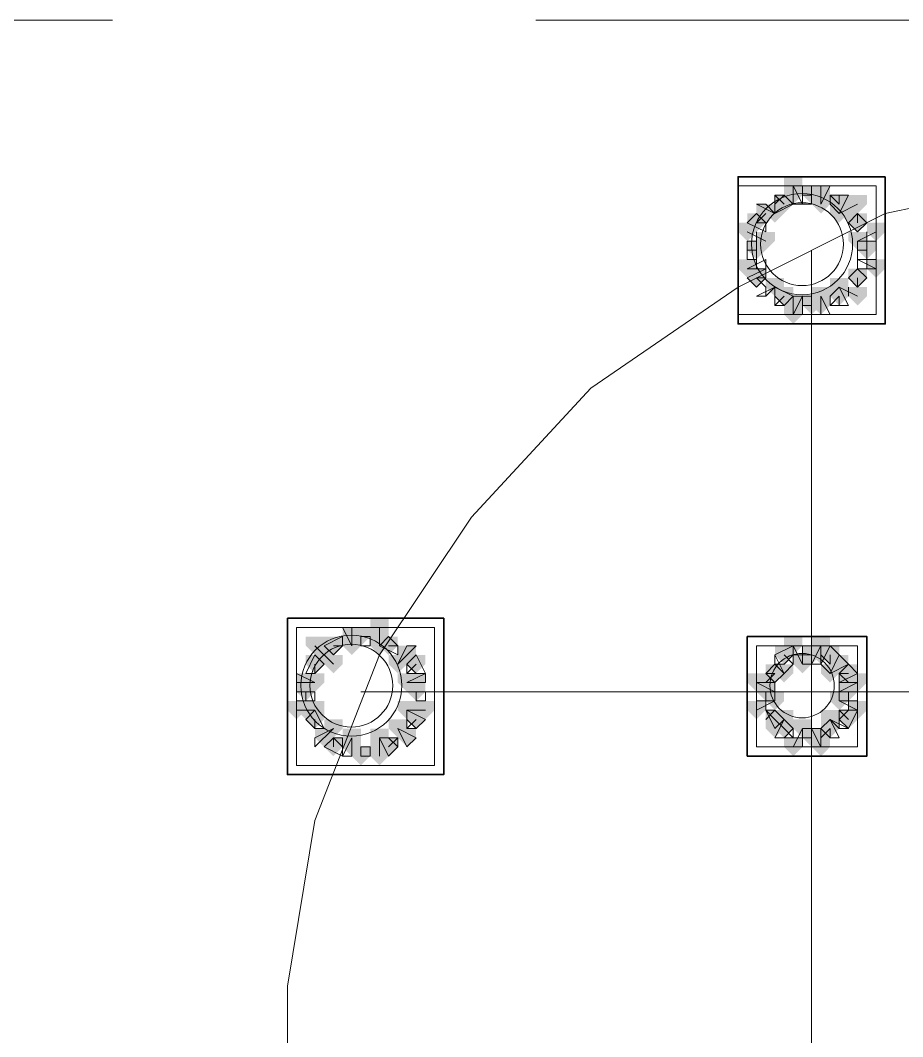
# Model space of a CAD drawing. Header units: millimetres. Extents: x 2315 to 4619, y 1334 to 1897.
# Drawn here: x 3800.29 to 3806.15, y 1554.92 to 1561.67 of the extents above; entities that cross this region are included whole.
import ezdxf

# ---------------------------------------------------------------- set-up
doc = ezdxf.new("R2010")
doc.units = ezdxf.units.MM
doc.linetypes.add('PDF_IMPORT', pattern=[1, 0.8, -0.2])
for name, color, linetype, true_color in [('PDF_10', 7, 'Continuous', 0x00b85c), ('PDF_AXIS', 7, 'Continuous', 0x00b85c), ('PDF_柱构件', 7, 'Continuous', 0x00b85c), ('PDF_转运站初步方案', 7, 'Continuous', 0x00b85c)]:
    doc.layers.add(name, color=color, linetype=linetype, true_color=true_color)
doc.layers.add('PDF_中心线层', color=1, linetype='Continuous')
doc.layers.add('PDF_粗实线层', color=7, linetype='Continuous')

msp = doc.modelspace()

# ---------------------------------------------------------------- hatches: boundary and pattern name
at = {"layer": 'PDF_10', "transparency": 33554559}
for points in [[(3805.5468, 1560.5703), (3805.4857, 1560.5703), (3805.4857, 1560.5093), (3805.5468, 1560.4482), (3805.6079, 1560.5093), (3805.6079, 1560.5703)], [(3805.5468, 1560.5703), (3805.4857, 1560.5703), (3805.4857, 1560.5093), (3805.5468, 1560.4482), (3805.6079, 1560.5093), (3805.6079, 1560.5703)], [(3805.3635, 1560.5093), (3805.3024, 1560.5093), (3805.3024, 1560.4482), (3805.3635, 1560.3871), (3805.4246, 1560.4482), (3805.4246, 1560.5093)], [(3805.3635, 1560.5093), (3805.3024, 1560.5093), (3805.3024, 1560.4482), (3805.3635, 1560.3871), (3805.4246, 1560.4482), (3805.4246, 1560.5093)], [(3805.73, 1560.5093), (3805.6689, 1560.5093), (3805.6689, 1560.4482), (3805.73, 1560.3871), (3805.7911, 1560.4482), (3805.7911, 1560.5093)], [(3805.73, 1560.5093), (3805.6689, 1560.5093), (3805.6689, 1560.4482), (3805.73, 1560.3871), (3805.7911, 1560.4482), (3805.7911, 1560.5093)], [(3805.1803, 1560.3871), (3805.1192, 1560.3871), (3805.1192, 1560.326), (3805.1803, 1560.2649), (3805.2414, 1560.326), (3805.2414, 1560.3871)], [(3805.1803, 1560.3871), (3805.1192, 1560.3871), (3805.1192, 1560.326), (3805.1803, 1560.2649), (3805.2414, 1560.326), (3805.2414, 1560.3871)], [(3805.8522, 1560.3871), (3805.7911, 1560.3871), (3805.7911, 1560.326), (3805.8522, 1560.2649), (3805.9133, 1560.326), (3805.9133, 1560.3871)], [(3805.8522, 1560.3871), (3805.7911, 1560.3871), (3805.7911, 1560.326), (3805.8522, 1560.2649), (3805.9133, 1560.326), (3805.9133, 1560.3871)], [(3805.8522, 1560.3871), (3805.7911, 1560.3871), (3805.7911, 1560.326), (3805.8522, 1560.2649), (3805.9133, 1560.326), (3805.9133, 1560.3871)], [(3805.1803, 1560.2039), (3805.1192, 1560.2039), (3805.1192, 1560.1428), (3805.1803, 1560.0817), (3805.2414, 1560.1428), (3805.2414, 1560.2039)], [(3805.1803, 1560.2039), (3805.1192, 1560.2039), (3805.1192, 1560.1428), (3805.1803, 1560.0817), (3805.2414, 1560.1428), (3805.2414, 1560.2039)], [(3805.9133, 1560.2039), (3805.8522, 1560.2039), (3805.8522, 1560.1428), (3805.9133, 1560.0817), (3805.9743, 1560.1428), (3805.9743, 1560.2039)], [(3805.9133, 1560.2039), (3805.8522, 1560.2039), (3805.8522, 1560.1428), (3805.9133, 1560.0817), (3805.9743, 1560.1428), (3805.9743, 1560.2039)], [(3805.1803, 1560.0206), (3805.1192, 1560.0206), (3805.1192, 1559.9595), (3805.1803, 1559.8985), (3805.2414, 1559.9595), (3805.2414, 1560.0206)], [(3805.1803, 1560.0206), (3805.1192, 1560.0206), (3805.1192, 1559.9595), (3805.1803, 1559.8985), (3805.2414, 1559.9595), (3805.2414, 1560.0206)], [(3805.8522, 1560.0206), (3805.7911, 1560.0206), (3805.7911, 1559.9595), (3805.8522, 1559.8985), (3805.9133, 1559.9595), (3805.9133, 1560.0206)], [(3805.8522, 1560.0206), (3805.7911, 1560.0206), (3805.7911, 1559.9595), (3805.8522, 1559.8985), (3805.9133, 1559.9595), (3805.9133, 1560.0206)], [(3805.8522, 1560.0206), (3805.7911, 1560.0206), (3805.7911, 1559.9595), (3805.8522, 1559.8985), (3805.9133, 1559.9595), (3805.9133, 1560.0206)], [(3805.3635, 1559.8985), (3805.3024, 1559.8985), (3805.3024, 1559.8374), (3805.3635, 1559.7763), (3805.4246, 1559.8374), (3805.4246, 1559.8985)], [(3805.3635, 1559.8985), (3805.3024, 1559.8985), (3805.3024, 1559.8374), (3805.3635, 1559.7763), (3805.4246, 1559.8374), (3805.4246, 1559.8985)], [(3805.73, 1559.8985), (3805.6689, 1559.8985), (3805.6689, 1559.8374), (3805.73, 1559.7763), (3805.7911, 1559.8374), (3805.7911, 1559.8985)], [(3805.73, 1559.8985), (3805.6689, 1559.8985), (3805.6689, 1559.8374), (3805.73, 1559.7763), (3805.7911, 1559.8374), (3805.7911, 1559.8985)], [(3805.5468, 1559.8374), (3805.4857, 1559.8374), (3805.4857, 1559.7763), (3805.5468, 1559.7152), (3805.6079, 1559.7763), (3805.6079, 1559.8374)], [(3805.5468, 1559.8374), (3805.4857, 1559.8374), (3805.4857, 1559.7763), (3805.5468, 1559.7152), (3805.6079, 1559.7763), (3805.6079, 1559.8374)], [(3802.3706, 1557.5774), (3802.3095, 1557.5774), (3802.3095, 1557.5163), (3802.3706, 1557.4552), (3802.4316, 1557.5163), (3802.4316, 1557.5774)], [(3802.3706, 1557.5774), (3802.3095, 1557.5774), (3802.3095, 1557.5163), (3802.3706, 1557.4552), (3802.4316, 1557.5163), (3802.4316, 1557.5774)], [(3802.3706, 1557.5774), (3802.3095, 1557.5774), (3802.3095, 1557.5163), (3802.3706, 1557.4552), (3802.4316, 1557.5163), (3802.4316, 1557.5774)], [(3802.5538, 1557.6385), (3802.4927, 1557.6385), (3802.4927, 1557.5774), (3802.5538, 1557.5163), (3802.6149, 1557.5774), (3802.6149, 1557.6385)], [(3802.5538, 1557.6385), (3802.4927, 1557.6385), (3802.4927, 1557.5774), (3802.5538, 1557.5163), (3802.6149, 1557.5774), (3802.6149, 1557.6385)], [(3802.737, 1557.5774), (3802.676, 1557.5774), (3802.676, 1557.5163), (3802.737, 1557.4552), (3802.7981, 1557.5163), (3802.7981, 1557.5774)], [(3802.737, 1557.5774), (3802.676, 1557.5774), (3802.676, 1557.5163), (3802.737, 1557.4552), (3802.7981, 1557.5163), (3802.7981, 1557.5774)], [(3805.3635, 1557.5163), (3805.3024, 1557.5163), (3805.3024, 1557.4552), (3805.3635, 1557.3941), (3805.4246, 1557.4552), (3805.4246, 1557.5163)], [(3805.3635, 1557.5163), (3805.3024, 1557.5163), (3805.3024, 1557.4552), (3805.3635, 1557.3941), (3805.4246, 1557.4552), (3805.4246, 1557.5163)], [(3805.5468, 1557.5163), (3805.4857, 1557.5163), (3805.4857, 1557.4552), (3805.5468, 1557.3941), (3805.6079, 1557.4552), (3805.6079, 1557.5163)], [(3805.5468, 1557.5163), (3805.4857, 1557.5163), (3805.4857, 1557.4552), (3805.5468, 1557.3941), (3805.6079, 1557.4552), (3805.6079, 1557.5163)], [(3805.6689, 1557.5163), (3805.6079, 1557.5163), (3805.6079, 1557.4552), (3805.6689, 1557.3941), (3805.73, 1557.4552), (3805.73, 1557.5163)], [(3805.6689, 1557.5163), (3805.6079, 1557.5163), (3805.6079, 1557.4552), (3805.6689, 1557.3941), (3805.73, 1557.4552), (3805.73, 1557.5163)], [(3802.2484, 1557.4552), (3802.1873, 1557.4552), (3802.1873, 1557.3941), (3802.2484, 1557.333), (3802.3095, 1557.3941), (3802.3095, 1557.4552)], [(3802.2484, 1557.4552), (3802.1873, 1557.4552), (3802.1873, 1557.3941), (3802.2484, 1557.333), (3802.3095, 1557.3941), (3802.3095, 1557.4552)], [(3802.9203, 1557.4552), (3802.8592, 1557.4552), (3802.8592, 1557.3941), (3802.9203, 1557.333), (3802.9814, 1557.3941), (3802.9814, 1557.4552)], [(3802.9203, 1557.4552), (3802.8592, 1557.4552), (3802.8592, 1557.3941), (3802.9203, 1557.333), (3802.9814, 1557.3941), (3802.9814, 1557.4552)], [(3805.3024, 1557.3941), (3805.2414, 1557.3941), (3805.2414, 1557.333), (3805.3024, 1557.272), (3805.3635, 1557.333), (3805.3635, 1557.3941)], [(3805.3024, 1557.3941), (3805.2414, 1557.3941), (3805.2414, 1557.333), (3805.3024, 1557.272), (3805.3635, 1557.333), (3805.3635, 1557.3941)], [(3805.7911, 1557.3941), (3805.73, 1557.3941), (3805.73, 1557.333), (3805.7911, 1557.272), (3805.8522, 1557.333), (3805.8522, 1557.3941)], [(3805.7911, 1557.3941), (3805.73, 1557.3941), (3805.73, 1557.333), (3805.7911, 1557.272), (3805.8522, 1557.333), (3805.8522, 1557.3941)], [(3802.1873, 1557.272), (3802.1262, 1557.272), (3802.1262, 1557.2109), (3802.1873, 1557.1498), (3802.2484, 1557.2109), (3802.2484, 1557.272)], [(3802.1873, 1557.272), (3802.1262, 1557.272), (3802.1262, 1557.2109), (3802.1873, 1557.1498), (3802.2484, 1557.2109), (3802.2484, 1557.272)], [(3802.9203, 1557.272), (3802.8592, 1557.272), (3802.8592, 1557.2109), (3802.9203, 1557.1498), (3802.9814, 1557.2109), (3802.9814, 1557.272)], [(3802.9203, 1557.272), (3802.8592, 1557.272), (3802.8592, 1557.2109), (3802.9203, 1557.1498), (3802.9814, 1557.2109), (3802.9814, 1557.272)], [(3805.2414, 1557.272), (3805.1803, 1557.272), (3805.1803, 1557.2109), (3805.2414, 1557.1498), (3805.3024, 1557.2109), (3805.3024, 1557.272)], [(3805.2414, 1557.272), (3805.1803, 1557.272), (3805.1803, 1557.2109), (3805.2414, 1557.1498), (3805.3024, 1557.2109), (3805.3024, 1557.272)], [(3805.7911, 1557.272), (3805.73, 1557.272), (3805.73, 1557.2109), (3805.7911, 1557.1498), (3805.8522, 1557.2109), (3805.8522, 1557.272)], [(3805.7911, 1557.272), (3805.73, 1557.272), (3805.73, 1557.2109), (3805.7911, 1557.1498), (3805.8522, 1557.2109), (3805.8522, 1557.272)], [(3802.2484, 1557.0887), (3802.1873, 1557.0887), (3802.1873, 1557.0276), (3802.2484, 1556.9666), (3802.3095, 1557.0276), (3802.3095, 1557.0887)], [(3802.2484, 1557.0887), (3802.1873, 1557.0887), (3802.1873, 1557.0276), (3802.2484, 1556.9666), (3802.3095, 1557.0276), (3802.3095, 1557.0887)], [(3802.9203, 1557.0887), (3802.8592, 1557.0887), (3802.8592, 1557.0276), (3802.9203, 1556.9666), (3802.9814, 1557.0276), (3802.9814, 1557.0887)], [(3802.9203, 1557.0887), (3802.8592, 1557.0887), (3802.8592, 1557.0276), (3802.9203, 1556.9666), (3802.9814, 1557.0276), (3802.9814, 1557.0887)], [(3805.3024, 1557.0887), (3805.2414, 1557.0887), (3805.2414, 1557.0276), (3805.3024, 1556.9666), (3805.3635, 1557.0276), (3805.3635, 1557.0887)], [(3805.3024, 1557.0887), (3805.2414, 1557.0887), (3805.2414, 1557.0276), (3805.3024, 1556.9666), (3805.3635, 1557.0276), (3805.3635, 1557.0887)], [(3805.7911, 1557.0887), (3805.73, 1557.0887), (3805.73, 1557.0276), (3805.7911, 1556.9666), (3805.8522, 1557.0276), (3805.8522, 1557.0887)], [(3805.7911, 1557.0887), (3805.73, 1557.0887), (3805.73, 1557.0276), (3805.7911, 1556.9666), (3805.8522, 1557.0276), (3805.8522, 1557.0887)], [(3805.3635, 1557.0276), (3805.3024, 1557.0276), (3805.3024, 1556.9666), (3805.3635, 1556.9055), (3805.4246, 1556.9666), (3805.4246, 1557.0276)], [(3805.3635, 1557.0276), (3805.3024, 1557.0276), (3805.3024, 1556.9666), (3805.3635, 1556.9055), (3805.4246, 1556.9666), (3805.4246, 1557.0276)], [(3805.5468, 1556.9666), (3805.4857, 1556.9666), (3805.4857, 1556.9055), (3805.5468, 1556.8444), (3805.6079, 1556.9055), (3805.6079, 1556.9666)], [(3805.5468, 1556.9666), (3805.4857, 1556.9666), (3805.4857, 1556.9055), (3805.5468, 1556.8444), (3805.6079, 1556.9055), (3805.6079, 1556.9666)], [(3805.6689, 1557.0276), (3805.6079, 1557.0276), (3805.6079, 1556.9666), (3805.6689, 1556.9055), (3805.73, 1556.9666), (3805.73, 1557.0276)], [(3805.6689, 1557.0276), (3805.6079, 1557.0276), (3805.6079, 1556.9666), (3805.6689, 1556.9055), (3805.73, 1556.9666), (3805.73, 1557.0276)], [(3802.3706, 1556.9055), (3802.3095, 1556.9055), (3802.3095, 1556.8444), (3802.3706, 1556.7833), (3802.4316, 1556.8444), (3802.4316, 1556.9055)], [(3802.3706, 1556.9055), (3802.3095, 1556.9055), (3802.3095, 1556.8444), (3802.3706, 1556.7833), (3802.4316, 1556.8444), (3802.4316, 1556.9055)], [(3802.737, 1556.9055), (3802.676, 1556.9055), (3802.676, 1556.8444), (3802.737, 1556.7833), (3802.7981, 1556.8444), (3802.7981, 1556.9055)], [(3802.737, 1556.9055), (3802.676, 1556.9055), (3802.676, 1556.8444), (3802.737, 1556.7833), (3802.7981, 1556.8444), (3802.7981, 1556.9055)], [(3802.5538, 1556.8444), (3802.4927, 1556.8444), (3802.4927, 1556.7833), (3802.5538, 1556.7222), (3802.6149, 1556.7833), (3802.6149, 1556.8444)], [(3802.5538, 1556.8444), (3802.4927, 1556.8444), (3802.4927, 1556.7833), (3802.5538, 1556.7222), (3802.6149, 1556.7833), (3802.6149, 1556.8444)]]:
    msp.add_hatch(color=6, dxfattribs=at).paths.add_polyline_path(points)
at = {"layer": 'PDF_柱构件', "transparency": 33554559}
for points in [[(3805.4246, 1560.6314), (3805.3635, 1560.6314), (3805.3635, 1560.5703), (3805.4246, 1560.5093), (3805.4857, 1560.5703), (3805.4857, 1560.6314)], [(3805.4246, 1560.5703), (3805.3635, 1560.5703), (3805.3635, 1560.5093), (3805.4246, 1560.4482), (3805.4857, 1560.5093), (3805.4857, 1560.5703)], [(3805.6079, 1560.5703), (3805.5468, 1560.5703), (3805.5468, 1560.5093), (3805.6079, 1560.4482), (3805.6689, 1560.5093), (3805.6689, 1560.5703)], [(3805.6079, 1560.5093), (3805.5468, 1560.5093), (3805.5468, 1560.4482), (3805.6079, 1560.3871), (3805.6689, 1560.4482), (3805.6689, 1560.5093)], [(3805.8522, 1560.5093), (3805.7911, 1560.5093), (3805.7911, 1560.4482), (3805.8522, 1560.3871), (3805.9133, 1560.4482), (3805.9133, 1560.5093)], [(3805.2414, 1560.4482), (3805.1803, 1560.4482), (3805.1803, 1560.3871), (3805.2414, 1560.326), (3805.3024, 1560.3871), (3805.3024, 1560.4482)], [(3805.3024, 1560.4482), (3805.2414, 1560.4482), (3805.2414, 1560.3871), (3805.3024, 1560.326), (3805.3635, 1560.3871), (3805.3635, 1560.4482)], [(3805.73, 1560.4482), (3805.6689, 1560.4482), (3805.6689, 1560.3871), (3805.73, 1560.326), (3805.7911, 1560.3871), (3805.7911, 1560.4482)], [(3805.7911, 1560.4482), (3805.73, 1560.4482), (3805.73, 1560.3871), (3805.7911, 1560.326), (3805.8522, 1560.3871), (3805.8522, 1560.4482)], [(3805.1192, 1560.326), (3805.0581, 1560.326), (3805.0581, 1560.2649), (3805.1192, 1560.2039), (3805.1803, 1560.2649), (3805.1803, 1560.326)], [(3805.9743, 1560.326), (3805.9133, 1560.326), (3805.9133, 1560.2649), (3805.9743, 1560.2039), (3806.0354, 1560.2649), (3806.0354, 1560.326)], [(3805.2414, 1560.2649), (3805.1803, 1560.2649), (3805.1803, 1560.2039), (3805.2414, 1560.1428), (3805.3024, 1560.2039), (3805.3024, 1560.2649)], [(3805.8522, 1560.2649), (3805.7911, 1560.2649), (3805.7911, 1560.2039), (3805.8522, 1560.1428), (3805.9133, 1560.2039), (3805.9133, 1560.2649)], [(3805.1192, 1560.0817), (3805.0581, 1560.0817), (3805.0581, 1560.0206), (3805.1192, 1559.9595), (3805.1803, 1560.0206), (3805.1803, 1560.0817)], [(3805.9743, 1560.0817), (3805.9133, 1560.0817), (3805.9133, 1560.0206), (3805.9743, 1559.9595), (3806.0354, 1560.0206), (3806.0354, 1560.0817)], [(3805.3024, 1559.9595), (3805.2414, 1559.9595), (3805.2414, 1559.8985), (3805.3024, 1559.8374), (3805.3635, 1559.8985), (3805.3635, 1559.9595)], [(3805.73, 1559.9595), (3805.6689, 1559.9595), (3805.6689, 1559.8985), (3805.73, 1559.8374), (3805.7911, 1559.8985), (3805.7911, 1559.9595)], [(3805.6079, 1559.8985), (3805.5468, 1559.8985), (3805.5468, 1559.8374), (3805.6079, 1559.7763), (3805.6689, 1559.8374), (3805.6689, 1559.8985)], [(3805.8522, 1559.8985), (3805.7911, 1559.8985), (3805.7911, 1559.8374), (3805.8522, 1559.7763), (3805.9133, 1559.8374), (3805.9133, 1559.8985)], [(3805.4246, 1559.8374), (3805.3635, 1559.8374), (3805.3635, 1559.7763), (3805.4246, 1559.7152), (3805.4857, 1559.7763), (3805.4857, 1559.8374)], [(3805.6079, 1559.8374), (3805.5468, 1559.8374), (3805.5468, 1559.7763), (3805.6079, 1559.7152), (3805.6689, 1559.7763), (3805.6689, 1559.8374)], [(3805.4246, 1559.7763), (3805.3635, 1559.7763), (3805.3635, 1559.7152), (3805.4246, 1559.6541), (3805.4857, 1559.7152), (3805.4857, 1559.7763)], [(3802.676, 1557.6995), (3802.6149, 1557.6995), (3802.6149, 1557.6385), (3802.676, 1557.5774), (3802.737, 1557.6385), (3802.737, 1557.6995)], [(3802.2484, 1557.5774), (3802.1873, 1557.5774), (3802.1873, 1557.5163), (3802.2484, 1557.4552), (3802.3095, 1557.5163), (3802.3095, 1557.5774)], [(3802.4927, 1557.6385), (3802.4316, 1557.6385), (3802.4316, 1557.5774), (3802.4927, 1557.5163), (3802.5538, 1557.5774), (3802.5538, 1557.6385)], [(3802.4927, 1557.5774), (3802.4316, 1557.5774), (3802.4316, 1557.5163), (3802.4927, 1557.4552), (3802.5538, 1557.5163), (3802.5538, 1557.5774)], [(3802.676, 1557.6385), (3802.6149, 1557.6385), (3802.6149, 1557.5774), (3802.676, 1557.5163), (3802.737, 1557.5774), (3802.737, 1557.6385)], [(3802.676, 1557.5774), (3802.6149, 1557.5774), (3802.6149, 1557.5163), (3802.676, 1557.4552), (3802.737, 1557.5163), (3802.737, 1557.5774)], [(3805.4246, 1557.5774), (3805.3635, 1557.5774), (3805.3635, 1557.5163), (3805.4246, 1557.4552), (3805.4857, 1557.5163), (3805.4857, 1557.5774)], [(3805.6079, 1557.5774), (3805.5468, 1557.5774), (3805.5468, 1557.5163), (3805.6079, 1557.4552), (3805.6689, 1557.5163), (3805.6689, 1557.5774)], [(3802.3095, 1557.5163), (3802.2484, 1557.5163), (3802.2484, 1557.4552), (3802.3095, 1557.3941), (3802.3706, 1557.4552), (3802.3706, 1557.5163)], [(3802.8592, 1557.5163), (3802.7981, 1557.5163), (3802.7981, 1557.4552), (3802.8592, 1557.3941), (3802.9203, 1557.4552), (3802.9203, 1557.5163)], [(3805.6079, 1557.5163), (3805.5468, 1557.5163), (3805.5468, 1557.4552), (3805.6079, 1557.3941), (3805.6689, 1557.4552), (3805.6689, 1557.5163)], [(3802.3706, 1557.4552), (3802.3095, 1557.4552), (3802.3095, 1557.3941), (3802.3706, 1557.333), (3802.4316, 1557.3941), (3802.4316, 1557.4552)], [(3802.7981, 1557.4552), (3802.737, 1557.4552), (3802.737, 1557.3941), (3802.7981, 1557.333), (3802.8592, 1557.3941), (3802.8592, 1557.4552)], [(3805.4857, 1557.4552), (3805.4246, 1557.4552), (3805.4246, 1557.3941), (3805.4857, 1557.333), (3805.5468, 1557.3941), (3805.5468, 1557.4552)], [(3805.73, 1557.4552), (3805.6689, 1557.4552), (3805.6689, 1557.3941), (3805.73, 1557.333), (3805.7911, 1557.3941), (3805.7911, 1557.4552)], [(3805.3635, 1557.3941), (3805.3024, 1557.3941), (3805.3024, 1557.333), (3805.3635, 1557.272), (3805.4246, 1557.333), (3805.4246, 1557.3941)], [(3805.6689, 1557.3941), (3805.6079, 1557.3941), (3805.6079, 1557.333), (3805.6689, 1557.272), (3805.73, 1557.333), (3805.73, 1557.3941)], [(3802.1873, 1557.333), (3802.1262, 1557.333), (3802.1262, 1557.272), (3802.1873, 1557.2109), (3802.2484, 1557.272), (3802.2484, 1557.333)], [(3802.2484, 1557.333), (3802.1873, 1557.333), (3802.1873, 1557.272), (3802.2484, 1557.2109), (3802.3095, 1557.272), (3802.3095, 1557.333)], [(3802.8592, 1557.333), (3802.7981, 1557.333), (3802.7981, 1557.272), (3802.8592, 1557.2109), (3802.9203, 1557.272), (3802.9203, 1557.333)], [(3802.9203, 1557.333), (3802.8592, 1557.333), (3802.8592, 1557.272), (3802.9203, 1557.2109), (3802.9814, 1557.272), (3802.9814, 1557.333)], [(3805.1803, 1557.333), (3805.1192, 1557.333), (3805.1192, 1557.272), (3805.1803, 1557.2109), (3805.2414, 1557.272), (3805.2414, 1557.333)], [(3805.2414, 1557.333), (3805.1803, 1557.333), (3805.1803, 1557.272), (3805.2414, 1557.2109), (3805.3024, 1557.272), (3805.3024, 1557.333)], [(3805.7911, 1557.333), (3805.73, 1557.333), (3805.73, 1557.272), (3805.7911, 1557.2109), (3805.8522, 1557.272), (3805.8522, 1557.333)], [(3805.8522, 1557.333), (3805.7911, 1557.333), (3805.7911, 1557.272), (3805.8522, 1557.2109), (3805.9133, 1557.272), (3805.9133, 1557.333)], [(3805.3024, 1557.2109), (3805.2414, 1557.2109), (3805.2414, 1557.1498), (3805.3024, 1557.0887), (3805.3635, 1557.1498), (3805.3635, 1557.2109)], [(3805.73, 1557.2109), (3805.6689, 1557.2109), (3805.6689, 1557.1498), (3805.73, 1557.0887), (3805.7911, 1557.1498), (3805.7911, 1557.2109)], [(3802.1262, 1557.1498), (3802.0651, 1557.1498), (3802.0651, 1557.0887), (3802.1262, 1557.0276), (3802.1873, 1557.0887), (3802.1873, 1557.1498)], [(3802.1873, 1557.1498), (3802.1262, 1557.1498), (3802.1262, 1557.0887), (3802.1873, 1557.0276), (3802.2484, 1557.0887), (3802.2484, 1557.1498)], [(3802.2484, 1557.1498), (3802.1873, 1557.1498), (3802.1873, 1557.0887), (3802.2484, 1557.0276), (3802.3095, 1557.0887), (3802.3095, 1557.1498)], [(3802.8592, 1557.1498), (3802.7981, 1557.1498), (3802.7981, 1557.0887), (3802.8592, 1557.0276), (3802.9203, 1557.0887), (3802.9203, 1557.1498)], [(3802.9203, 1557.1498), (3802.8592, 1557.1498), (3802.8592, 1557.0887), (3802.9203, 1557.0276), (3802.9814, 1557.0887), (3802.9814, 1557.1498)], [(3802.9814, 1557.1498), (3802.9203, 1557.1498), (3802.9203, 1557.0887), (3802.9814, 1557.0276), (3803.0424, 1557.0887), (3803.0424, 1557.1498)], [(3805.1803, 1557.1498), (3805.1192, 1557.1498), (3805.1192, 1557.0887), (3805.1803, 1557.0276), (3805.2414, 1557.0887), (3805.2414, 1557.1498)], [(3805.8522, 1557.1498), (3805.7911, 1557.1498), (3805.7911, 1557.0887), (3805.8522, 1557.0276), (3805.9133, 1557.0887), (3805.9133, 1557.1498)], [(3805.3635, 1557.0887), (3805.3024, 1557.0887), (3805.3024, 1557.0276), (3805.3635, 1556.9666), (3805.4246, 1557.0276), (3805.4246, 1557.0887)], [(3805.6689, 1557.0887), (3805.6079, 1557.0887), (3805.6079, 1557.0276), (3805.6689, 1556.9666), (3805.73, 1557.0276), (3805.73, 1557.0887)], [(3802.3095, 1556.9666), (3802.2484, 1556.9666), (3802.2484, 1556.9055), (3802.3095, 1556.8444), (3802.3706, 1556.9055), (3802.3706, 1556.9666)], [(3802.3706, 1557.0276), (3802.3095, 1557.0276), (3802.3095, 1556.9666), (3802.3706, 1556.9055), (3802.4316, 1556.9666), (3802.4316, 1557.0276)], [(3802.4927, 1556.9666), (3802.4316, 1556.9666), (3802.4316, 1556.9055), (3802.4927, 1556.8444), (3802.5538, 1556.9055), (3802.5538, 1556.9666)], [(3802.676, 1556.9666), (3802.6149, 1556.9666), (3802.6149, 1556.9055), (3802.676, 1556.8444), (3802.737, 1556.9055), (3802.737, 1556.9666)], [(3802.7981, 1557.0276), (3802.737, 1557.0276), (3802.737, 1556.9666), (3802.7981, 1556.9055), (3802.8592, 1556.9666), (3802.8592, 1557.0276)], [(3802.8592, 1556.9666), (3802.7981, 1556.9666), (3802.7981, 1556.9055), (3802.8592, 1556.8444), (3802.9203, 1556.9055), (3802.9203, 1556.9666)], [(3805.3024, 1557.0276), (3805.2414, 1557.0276), (3805.2414, 1556.9666), (3805.3024, 1556.9055), (3805.3635, 1556.9666), (3805.3635, 1557.0276)], [(3805.4857, 1557.0276), (3805.4246, 1557.0276), (3805.4246, 1556.9666), (3805.4857, 1556.9055), (3805.5468, 1556.9666), (3805.5468, 1557.0276)], [(3805.6079, 1556.9666), (3805.5468, 1556.9666), (3805.5468, 1556.9055), (3805.6079, 1556.8444), (3805.6689, 1556.9055), (3805.6689, 1556.9666)], [(3802.4927, 1556.9055), (3802.4316, 1556.9055), (3802.4316, 1556.8444), (3802.4927, 1556.7833), (3802.5538, 1556.8444), (3802.5538, 1556.9055)], [(3802.676, 1556.9055), (3802.6149, 1556.9055), (3802.6149, 1556.8444), (3802.676, 1556.7833), (3802.737, 1556.8444), (3802.737, 1556.9055)], [(3805.4246, 1556.9055), (3805.3635, 1556.9055), (3805.3635, 1556.8444), (3805.4246, 1556.7833), (3805.4857, 1556.8444), (3805.4857, 1556.9055)], [(3805.6079, 1556.9055), (3805.5468, 1556.9055), (3805.5468, 1556.8444), (3805.6079, 1556.7833), (3805.6689, 1556.8444), (3805.6689, 1556.9055)], [(3802.676, 1556.8444), (3802.6149, 1556.8444), (3802.6149, 1556.7833), (3802.676, 1556.7222), (3802.737, 1556.7833), (3802.737, 1556.8444)]]:
    msp.add_hatch(color=6, dxfattribs=at).paths.add_polyline_path(points)
at = {"layer": 'PDF_转运站初步方案', "transparency": 33554559}
for points in [[(3805.5468, 1560.5703), (3805.4857, 1560.5703), (3805.4857, 1560.5093), (3805.5468, 1560.4482), (3805.6079, 1560.5093), (3805.6079, 1560.5703)], [(3805.5468, 1560.5703), (3805.4857, 1560.5703), (3805.4857, 1560.5093), (3805.5468, 1560.4482), (3805.6079, 1560.5093), (3805.6079, 1560.5703)], [(3805.3635, 1560.5093), (3805.3024, 1560.5093), (3805.3024, 1560.4482), (3805.3635, 1560.3871), (3805.4246, 1560.4482), (3805.4246, 1560.5093)], [(3805.3635, 1560.5093), (3805.3024, 1560.5093), (3805.3024, 1560.4482), (3805.3635, 1560.3871), (3805.4246, 1560.4482), (3805.4246, 1560.5093)], [(3805.73, 1560.5093), (3805.6689, 1560.5093), (3805.6689, 1560.4482), (3805.73, 1560.3871), (3805.7911, 1560.4482), (3805.7911, 1560.5093)], [(3805.73, 1560.5093), (3805.6689, 1560.5093), (3805.6689, 1560.4482), (3805.73, 1560.3871), (3805.7911, 1560.4482), (3805.7911, 1560.5093)], [(3805.1803, 1560.3871), (3805.1192, 1560.3871), (3805.1192, 1560.326), (3805.1803, 1560.2649), (3805.2414, 1560.326), (3805.2414, 1560.3871)], [(3805.1803, 1560.3871), (3805.1192, 1560.3871), (3805.1192, 1560.326), (3805.1803, 1560.2649), (3805.2414, 1560.326), (3805.2414, 1560.3871)], [(3805.8522, 1560.3871), (3805.7911, 1560.3871), (3805.7911, 1560.326), (3805.8522, 1560.2649), (3805.9133, 1560.326), (3805.9133, 1560.3871)], [(3805.8522, 1560.3871), (3805.7911, 1560.3871), (3805.7911, 1560.326), (3805.8522, 1560.2649), (3805.9133, 1560.326), (3805.9133, 1560.3871)], [(3805.1803, 1560.2039), (3805.1192, 1560.2039), (3805.1192, 1560.1428), (3805.1803, 1560.0817), (3805.2414, 1560.1428), (3805.2414, 1560.2039)], [(3805.1803, 1560.2039), (3805.1192, 1560.2039), (3805.1192, 1560.1428), (3805.1803, 1560.0817), (3805.2414, 1560.1428), (3805.2414, 1560.2039)], [(3805.9133, 1560.2039), (3805.8522, 1560.2039), (3805.8522, 1560.1428), (3805.9133, 1560.0817), (3805.9743, 1560.1428), (3805.9743, 1560.2039)], [(3805.9133, 1560.2039), (3805.8522, 1560.2039), (3805.8522, 1560.1428), (3805.9133, 1560.0817), (3805.9743, 1560.1428), (3805.9743, 1560.2039)], [(3805.1803, 1560.0206), (3805.1192, 1560.0206), (3805.1192, 1559.9595), (3805.1803, 1559.8985), (3805.2414, 1559.9595), (3805.2414, 1560.0206)], [(3805.1803, 1560.0206), (3805.1192, 1560.0206), (3805.1192, 1559.9595), (3805.1803, 1559.8985), (3805.2414, 1559.9595), (3805.2414, 1560.0206)], [(3805.8522, 1560.0206), (3805.7911, 1560.0206), (3805.7911, 1559.9595), (3805.8522, 1559.8985), (3805.9133, 1559.9595), (3805.9133, 1560.0206)], [(3805.8522, 1560.0206), (3805.7911, 1560.0206), (3805.7911, 1559.9595), (3805.8522, 1559.8985), (3805.9133, 1559.9595), (3805.9133, 1560.0206)], [(3805.3635, 1559.8985), (3805.3024, 1559.8985), (3805.3024, 1559.8374), (3805.3635, 1559.7763), (3805.4246, 1559.8374), (3805.4246, 1559.8985)], [(3805.3635, 1559.8985), (3805.3024, 1559.8985), (3805.3024, 1559.8374), (3805.3635, 1559.7763), (3805.4246, 1559.8374), (3805.4246, 1559.8985)], [(3805.73, 1559.8985), (3805.6689, 1559.8985), (3805.6689, 1559.8374), (3805.73, 1559.7763), (3805.7911, 1559.8374), (3805.7911, 1559.8985)], [(3805.73, 1559.8985), (3805.6689, 1559.8985), (3805.6689, 1559.8374), (3805.73, 1559.7763), (3805.7911, 1559.8374), (3805.7911, 1559.8985)], [(3805.5468, 1559.8374), (3805.4857, 1559.8374), (3805.4857, 1559.7763), (3805.5468, 1559.7152), (3805.6079, 1559.7763), (3805.6079, 1559.8374)], [(3805.5468, 1559.8374), (3805.4857, 1559.8374), (3805.4857, 1559.7763), (3805.5468, 1559.7152), (3805.6079, 1559.7763), (3805.6079, 1559.8374)], [(3802.3706, 1557.5774), (3802.3095, 1557.5774), (3802.3095, 1557.5163), (3802.3706, 1557.4552), (3802.4316, 1557.5163), (3802.4316, 1557.5774)], [(3802.3706, 1557.5774), (3802.3095, 1557.5774), (3802.3095, 1557.5163), (3802.3706, 1557.4552), (3802.4316, 1557.5163), (3802.4316, 1557.5774)], [(3802.5538, 1557.6385), (3802.4927, 1557.6385), (3802.4927, 1557.5774), (3802.5538, 1557.5163), (3802.6149, 1557.5774), (3802.6149, 1557.6385)], [(3802.5538, 1557.6385), (3802.4927, 1557.6385), (3802.4927, 1557.5774), (3802.5538, 1557.5163), (3802.6149, 1557.5774), (3802.6149, 1557.6385)], [(3802.737, 1557.5774), (3802.676, 1557.5774), (3802.676, 1557.5163), (3802.737, 1557.4552), (3802.7981, 1557.5163), (3802.7981, 1557.5774)], [(3802.737, 1557.5774), (3802.676, 1557.5774), (3802.676, 1557.5163), (3802.737, 1557.4552), (3802.7981, 1557.5163), (3802.7981, 1557.5774)], [(3805.3635, 1557.5163), (3805.3024, 1557.5163), (3805.3024, 1557.4552), (3805.3635, 1557.3941), (3805.4246, 1557.4552), (3805.4246, 1557.5163)], [(3805.3635, 1557.5163), (3805.3024, 1557.5163), (3805.3024, 1557.4552), (3805.3635, 1557.3941), (3805.4246, 1557.4552), (3805.4246, 1557.5163)], [(3805.5468, 1557.5163), (3805.4857, 1557.5163), (3805.4857, 1557.4552), (3805.5468, 1557.3941), (3805.6079, 1557.4552), (3805.6079, 1557.5163)], [(3805.5468, 1557.5163), (3805.4857, 1557.5163), (3805.4857, 1557.4552), (3805.5468, 1557.3941), (3805.6079, 1557.4552), (3805.6079, 1557.5163)], [(3805.6689, 1557.5163), (3805.6079, 1557.5163), (3805.6079, 1557.4552), (3805.6689, 1557.3941), (3805.73, 1557.4552), (3805.73, 1557.5163)], [(3805.6689, 1557.5163), (3805.6079, 1557.5163), (3805.6079, 1557.4552), (3805.6689, 1557.3941), (3805.73, 1557.4552), (3805.73, 1557.5163)], [(3802.2484, 1557.4552), (3802.1873, 1557.4552), (3802.1873, 1557.3941), (3802.2484, 1557.333), (3802.3095, 1557.3941), (3802.3095, 1557.4552)], [(3802.2484, 1557.4552), (3802.1873, 1557.4552), (3802.1873, 1557.3941), (3802.2484, 1557.333), (3802.3095, 1557.3941), (3802.3095, 1557.4552)], [(3802.9203, 1557.4552), (3802.8592, 1557.4552), (3802.8592, 1557.3941), (3802.9203, 1557.333), (3802.9814, 1557.3941), (3802.9814, 1557.4552)], [(3802.9203, 1557.4552), (3802.8592, 1557.4552), (3802.8592, 1557.3941), (3802.9203, 1557.333), (3802.9814, 1557.3941), (3802.9814, 1557.4552)], [(3805.3024, 1557.3941), (3805.2414, 1557.3941), (3805.2414, 1557.333), (3805.3024, 1557.272), (3805.3635, 1557.333), (3805.3635, 1557.3941)], [(3805.3024, 1557.3941), (3805.2414, 1557.3941), (3805.2414, 1557.333), (3805.3024, 1557.272), (3805.3635, 1557.333), (3805.3635, 1557.3941)], [(3805.7911, 1557.3941), (3805.73, 1557.3941), (3805.73, 1557.333), (3805.7911, 1557.272), (3805.8522, 1557.333), (3805.8522, 1557.3941)], [(3805.7911, 1557.3941), (3805.73, 1557.3941), (3805.73, 1557.333), (3805.7911, 1557.272), (3805.8522, 1557.333), (3805.8522, 1557.3941)], [(3802.1873, 1557.272), (3802.1262, 1557.272), (3802.1262, 1557.2109), (3802.1873, 1557.1498), (3802.2484, 1557.2109), (3802.2484, 1557.272)], [(3802.1873, 1557.272), (3802.1262, 1557.272), (3802.1262, 1557.2109), (3802.1873, 1557.1498), (3802.2484, 1557.2109), (3802.2484, 1557.272)], [(3802.9203, 1557.272), (3802.8592, 1557.272), (3802.8592, 1557.2109), (3802.9203, 1557.1498), (3802.9814, 1557.2109), (3802.9814, 1557.272)], [(3802.9203, 1557.272), (3802.8592, 1557.272), (3802.8592, 1557.2109), (3802.9203, 1557.1498), (3802.9814, 1557.2109), (3802.9814, 1557.272)], [(3805.2414, 1557.272), (3805.1803, 1557.272), (3805.1803, 1557.2109), (3805.2414, 1557.1498), (3805.3024, 1557.2109), (3805.3024, 1557.272)], [(3805.2414, 1557.272), (3805.1803, 1557.272), (3805.1803, 1557.2109), (3805.2414, 1557.1498), (3805.3024, 1557.2109), (3805.3024, 1557.272)], [(3805.7911, 1557.272), (3805.73, 1557.272), (3805.73, 1557.2109), (3805.7911, 1557.1498), (3805.8522, 1557.2109), (3805.8522, 1557.272)], [(3805.7911, 1557.272), (3805.73, 1557.272), (3805.73, 1557.2109), (3805.7911, 1557.1498), (3805.8522, 1557.2109), (3805.8522, 1557.272)], [(3802.2484, 1557.0887), (3802.1873, 1557.0887), (3802.1873, 1557.0276), (3802.2484, 1556.9666), (3802.3095, 1557.0276), (3802.3095, 1557.0887)], [(3802.2484, 1557.0887), (3802.1873, 1557.0887), (3802.1873, 1557.0276), (3802.2484, 1556.9666), (3802.3095, 1557.0276), (3802.3095, 1557.0887)], [(3802.9203, 1557.0887), (3802.8592, 1557.0887), (3802.8592, 1557.0276), (3802.9203, 1556.9666), (3802.9814, 1557.0276), (3802.9814, 1557.0887)], [(3802.9203, 1557.0887), (3802.8592, 1557.0887), (3802.8592, 1557.0276), (3802.9203, 1556.9666), (3802.9814, 1557.0276), (3802.9814, 1557.0887)], [(3805.3024, 1557.0887), (3805.2414, 1557.0887), (3805.2414, 1557.0276), (3805.3024, 1556.9666), (3805.3635, 1557.0276), (3805.3635, 1557.0887)], [(3805.3024, 1557.0887), (3805.2414, 1557.0887), (3805.2414, 1557.0276), (3805.3024, 1556.9666), (3805.3635, 1557.0276), (3805.3635, 1557.0887)], [(3805.7911, 1557.0887), (3805.73, 1557.0887), (3805.73, 1557.0276), (3805.7911, 1556.9666), (3805.8522, 1557.0276), (3805.8522, 1557.0887)], [(3805.7911, 1557.0887), (3805.73, 1557.0887), (3805.73, 1557.0276), (3805.7911, 1556.9666), (3805.8522, 1557.0276), (3805.8522, 1557.0887)], [(3805.3635, 1557.0276), (3805.3024, 1557.0276), (3805.3024, 1556.9666), (3805.3635, 1556.9055), (3805.4246, 1556.9666), (3805.4246, 1557.0276)], [(3805.3635, 1557.0276), (3805.3024, 1557.0276), (3805.3024, 1556.9666), (3805.3635, 1556.9055), (3805.4246, 1556.9666), (3805.4246, 1557.0276)], [(3805.5468, 1556.9666), (3805.4857, 1556.9666), (3805.4857, 1556.9055), (3805.5468, 1556.8444), (3805.6079, 1556.9055), (3805.6079, 1556.9666)], [(3805.5468, 1556.9666), (3805.4857, 1556.9666), (3805.4857, 1556.9055), (3805.5468, 1556.8444), (3805.6079, 1556.9055), (3805.6079, 1556.9666)], [(3805.6689, 1557.0276), (3805.6079, 1557.0276), (3805.6079, 1556.9666), (3805.6689, 1556.9055), (3805.73, 1556.9666), (3805.73, 1557.0276)], [(3805.6689, 1557.0276), (3805.6079, 1557.0276), (3805.6079, 1556.9666), (3805.6689, 1556.9055), (3805.73, 1556.9666), (3805.73, 1557.0276)], [(3802.3706, 1556.9055), (3802.3095, 1556.9055), (3802.3095, 1556.8444), (3802.3706, 1556.7833), (3802.4316, 1556.8444), (3802.4316, 1556.9055)], [(3802.3706, 1556.9055), (3802.3095, 1556.9055), (3802.3095, 1556.8444), (3802.3706, 1556.7833), (3802.4316, 1556.8444), (3802.4316, 1556.9055)], [(3802.737, 1556.9055), (3802.676, 1556.9055), (3802.676, 1556.8444), (3802.737, 1556.7833), (3802.7981, 1556.8444), (3802.7981, 1556.9055)], [(3802.737, 1556.9055), (3802.676, 1556.9055), (3802.676, 1556.8444), (3802.737, 1556.7833), (3802.7981, 1556.8444), (3802.7981, 1556.9055)], [(3802.5538, 1556.8444), (3802.4927, 1556.8444), (3802.4927, 1556.7833), (3802.5538, 1556.7222), (3802.6149, 1556.7833), (3802.6149, 1556.8444)], [(3802.5538, 1556.8444), (3802.4927, 1556.8444), (3802.4927, 1556.7833), (3802.5538, 1556.7222), (3802.6149, 1556.7833), (3802.6149, 1556.8444)]]:
    msp.add_hatch(color=6, dxfattribs=at).paths.add_polyline_path(points)

# ---------------------------------------------------------------- linework, layer by layer
at = {"layer": 'PDF_10', "color": 6, "lineweight": 18}
for points in [[(3805.5468, 1560.5703), (3805.5468, 1560.5093), (3805.4857, 1560.5093)], [(3805.3635, 1560.5093), (3805.3024, 1560.4482)], [(3805.3635, 1560.4482), (3805.3024, 1560.5093)], [(3805.73, 1560.5093), (3805.73, 1560.4482), (3805.6689, 1560.5093)], [(3805.2414, 1560.3871), (3805.1803, 1560.326), (3805.2414, 1560.326)], [(3805.8522, 1560.326), (3805.8522, 1560.3871)], [(3805.1803, 1560.1428), (3805.1192, 1560.1428)], [(3805.1803, 1560.2039), (3805.1803, 1560.0817)], [(3805.8522, 1560.1428), (3805.9133, 1560.1428)], [(3805.9133, 1560.0817), (3805.9133, 1560.2039)], [(3805.2414, 1559.9595), (3805.1803, 1559.9595), (3805.2414, 1559.8985)], [(3805.8522, 1559.8985), (3805.8522, 1559.9595)], [(3805.3024, 1559.8374), (3805.3635, 1559.7763)], [(3805.3635, 1559.8374), (3805.3024, 1559.7763)], [(3805.6689, 1559.7763), (3805.73, 1559.8374), (3805.73, 1559.7763)], [(3805.4857, 1559.7763), (3805.5468, 1559.7763), (3805.5468, 1559.7152)], [(3802.5538, 1557.5163), (3802.5538, 1557.5774), (3802.6149, 1557.5774)], [(3802.3706, 1557.5163), (3802.4316, 1557.5163)], [(3802.7981, 1557.5163), (3802.737, 1557.5163), (3802.7981, 1557.5163)], [(3805.4857, 1557.4552), (3805.5468, 1557.4552), (3805.5468, 1557.5163)], [(3805.3635, 1557.3941), (3805.4246, 1557.4552)], [(3805.4246, 1557.3941), (3805.3635, 1557.4552)], [(3805.6079, 1557.4552), (3805.6689, 1557.3941), (3805.6689, 1557.4552)], [(3802.2484, 1557.3941), (3802.2484, 1557.333), (3802.2484, 1557.3941)], [(3802.8592, 1557.3941), (3802.9203, 1557.333)], [(3802.8592, 1557.333), (3802.9203, 1557.3941)], [(3805.2414, 1557.272), (3805.3024, 1557.333), (3805.2414, 1557.333)], [(3805.7911, 1557.333), (3805.73, 1557.333), (3805.7911, 1557.272)], [(3802.1873, 1557.1498), (3802.1873, 1557.2109), (3802.2484, 1557.2109)], [(3802.9814, 1557.2109), (3802.9203, 1557.2109), (3802.9203, 1557.1498)], [(3805.2414, 1557.1498), (3805.2414, 1557.2109), (3805.3024, 1557.2109)], [(3805.8522, 1557.2109), (3805.7911, 1557.2109), (3805.7911, 1557.1498)], [(3805.3024, 1557.0276), (3805.2414, 1557.0887)], [(3805.3024, 1557.0887), (3805.2414, 1557.0276)], [(3805.7911, 1557.0887), (3805.73, 1557.0276)], [(3805.73, 1557.0887), (3805.7911, 1557.0276)], [(3802.2484, 1556.9666), (3802.2484, 1557.0276), (3802.2484, 1556.9666)], [(3802.9203, 1557.0276), (3802.8592, 1556.9666)], [(3802.8592, 1557.0276), (3802.9203, 1556.9666)], [(3805.4246, 1556.9055), (3805.3635, 1556.9666)], [(3805.4246, 1556.9666), (3805.3635, 1556.9055)], [(3805.5468, 1556.9666), (3805.5468, 1556.9055), (3805.4857, 1556.9055)], [(3805.6689, 1556.9055), (3805.6689, 1556.9666), (3805.6079, 1556.9055)], [(3802.4316, 1556.8444), (3802.3706, 1556.9055), (3802.3706, 1556.8444)], [(3802.7981, 1556.9055), (3802.737, 1556.8444)], [(3802.737, 1556.9055), (3802.7981, 1556.8444)], [(3802.6149, 1556.7833), (3802.5538, 1556.7833), (3802.5538, 1556.8444)]]:
    msp.add_lwpolyline(points, dxfattribs=at)
at = {"layer": 'PDF_AXIS', "color": 6, "lineweight": 18}
for points in [[(3805.9743, 1560.5703), (3805.9743, 1559.7152), (3805.0581, 1559.7152), (3805.0581, 1560.5703)], [(3802.1262, 1557.6385), (3802.1262, 1556.7222), (3803.0424, 1556.7222), (3803.0424, 1557.6385)], [(3805.1803, 1557.5163), (3805.1803, 1556.8444), (3805.8522, 1556.8444), (3805.8522, 1557.5163)]]:
    msp.add_lwpolyline(points, close=True, dxfattribs=at)
at = {"layer": 'PDF_中心线层', "color": 5, "linetype": 'PDF_IMPORT', "lineweight": 18, "ltscale": 14.048656}
msp.add_lwpolyline([(3773.0516, 1534.672), (3843.0506, 1534.672), (3843.0506, 1561.6698), (3773.0516, 1561.6698), (3773.0516, 1534.672)], dxfattribs=at)
at = {"layer": 'PDF_中心线层', "color": 6, "lineweight": 18}
for points in [[(3802.0651, 1554.7066), (3802.0651, 1555.2563), (3802.2484, 1556.3557), (3802.676, 1557.4552), (3803.2868, 1558.3714), (3804.0808, 1559.2266), (3805.0581, 1559.8985), (3806.0354, 1560.3871), (3807.196, 1560.6314), (3808.2954, 1560.6925), (3809.456, 1560.5093), (3810.4943, 1560.1428), (3811.0441, 1559.8374)], [(3805.5468, 1549.2093), (3805.5468, 1560.1428)], [(3802.5538, 1557.2109), (3813.4873, 1557.2109)]]:
    msp.add_lwpolyline(points, dxfattribs=at)
at = {"layer": 'PDF_柱构件', "color": 6, "lineweight": 18}
for points in [[(3805.4246, 1560.5703), (3805.4857, 1560.4482), (3805.4246, 1560.4482)], [(3805.5468, 1560.4482), (3805.4857, 1560.4482), (3805.4857, 1560.5703), (3805.5468, 1560.5703)], [(3805.6689, 1560.5703), (3805.6079, 1560.4482), (3805.6079, 1560.5703)], [(3805.4246, 1560.4482), (3805.3024, 1560.3871), (3805.3024, 1560.5093), (3805.3635, 1560.5093)], [(3805.73, 1560.3871), (3805.6689, 1560.4482), (3805.6689, 1560.5093), (3805.7911, 1560.5093)], [(3805.2414, 1560.4482), (3805.3024, 1560.3871), (3805.1803, 1560.4482)], [(3805.8522, 1560.4482), (3805.73, 1560.3871)], [(3805.2414, 1560.326), (3805.2414, 1560.2649), (3805.1192, 1560.326), (3805.1803, 1560.3871)], [(3805.8522, 1560.2649), (3805.7911, 1560.326), (3805.8522, 1560.3871), (3805.9133, 1560.326)], [(3805.1192, 1560.2649), (3805.2414, 1560.2039)], [(3805.9743, 1560.2649), (3805.8522, 1560.2039)], [(3805.1803, 1560.2039), (3805.1803, 1560.0817), (3805.1192, 1560.0817), (3805.1192, 1560.2039)], [(3805.8522, 1560.0817), (3805.8522, 1560.2039), (3805.9743, 1560.2039), (3805.9743, 1560.0817)], [(3805.1192, 1560.0206), (3805.2414, 1560.0817), (3805.2414, 1560.0206)], [(3805.9743, 1560.0206), (3805.8522, 1560.0206), (3805.8522, 1560.0817)], [(3805.2414, 1560.0206), (3805.2414, 1559.9595), (3805.1803, 1559.8985), (3805.1192, 1559.9595)], [(3805.7911, 1559.9595), (3805.8522, 1560.0206), (3805.9133, 1559.9595), (3805.8522, 1559.8985)], [(3805.1803, 1559.8374), (3805.3024, 1559.8985), (3805.2414, 1559.8374)], [(3805.3024, 1559.8985), (3805.4246, 1559.8374), (3805.3635, 1559.7763), (3805.3024, 1559.7763)], [(3805.6689, 1559.8374), (3805.73, 1559.8985), (3805.7911, 1559.7763), (3805.6689, 1559.7763)], [(3805.8522, 1559.8374), (3805.73, 1559.8985)], [(3805.4246, 1559.7152), (3805.4246, 1559.8374), (3805.4857, 1559.8374)], [(3805.4857, 1559.8374), (3805.5468, 1559.8374), (3805.5468, 1559.7152), (3805.4857, 1559.7152)], [(3805.6079, 1559.7152), (3805.6079, 1559.8374), (3805.6689, 1559.7152)], [(3802.3706, 1557.4552), (3802.4316, 1557.5163), (3802.4316, 1557.5774), (3802.3095, 1557.5163)], [(3802.4316, 1557.6385), (3802.4927, 1557.5163), (3802.4927, 1557.6385)], [(3802.5538, 1557.5163), (3802.6149, 1557.5163), (3802.6149, 1557.5774), (3802.5538, 1557.5774)], [(3802.676, 1557.6385), (3802.676, 1557.5163)], [(3802.676, 1557.5163), (3802.7981, 1557.4552), (3802.7981, 1557.5163), (3802.737, 1557.5774)], [(3802.2484, 1557.5163), (3802.3706, 1557.3941)], [(3802.8592, 1557.5163), (3802.7981, 1557.3941), (3802.9203, 1557.5163)], [(3805.3635, 1557.333), (3805.4246, 1557.3941), (3805.4246, 1557.5163), (3805.3024, 1557.4552)], [(3805.4246, 1557.5163), (3805.4857, 1557.3941)], [(3805.4857, 1557.3941), (3805.5468, 1557.3941), (3805.5468, 1557.5163), (3805.4857, 1557.5163)], [(3805.6079, 1557.5163), (3805.5468, 1557.3941), (3805.6079, 1557.3941)], [(3805.6079, 1557.3941), (3805.6689, 1557.333), (3805.73, 1557.4552), (3805.6689, 1557.5163)], [(3802.2484, 1557.333), (3802.3095, 1557.3941), (3802.2484, 1557.4552), (3802.1873, 1557.333)], [(3802.8592, 1557.3941), (3802.8592, 1557.333), (3802.9814, 1557.333), (3802.9203, 1557.4552)], [(3805.73, 1557.4552), (3805.6689, 1557.333), (3805.7911, 1557.3941)], [(3805.3024, 1557.272), (3805.3635, 1557.333), (3805.3024, 1557.3941), (3805.2414, 1557.333)], [(3805.73, 1557.333), (3805.73, 1557.272), (3805.8522, 1557.333), (3805.7911, 1557.3941)], [(3802.1262, 1557.272), (3802.2484, 1557.272), (3802.1262, 1557.333)], [(3802.9814, 1557.333), (3802.8592, 1557.272), (3802.9814, 1557.272)], [(3805.1803, 1557.272), (3805.3024, 1557.2109), (3805.3024, 1557.272)], [(3805.8522, 1557.272), (3805.73, 1557.272), (3805.73, 1557.2109)], [(3802.2484, 1557.1498), (3802.2484, 1557.2109), (3802.1262, 1557.2109), (3802.1262, 1557.1498)], [(3802.9203, 1557.2109), (3802.9203, 1557.1498), (3802.9814, 1557.1498), (3802.9814, 1557.2109)], [(3805.3024, 1557.1498), (3805.3024, 1557.2109), (3805.1803, 1557.2109), (3805.1803, 1557.1498)], [(3805.73, 1557.2109), (3805.73, 1557.1498), (3805.8522, 1557.1498), (3805.8522, 1557.2109)], [(3805.1803, 1557.0887), (3805.3024, 1557.1498)], [(3805.8522, 1557.0887), (3805.73, 1557.1498)], [(3802.1262, 1557.0887), (3802.2484, 1557.0887)], [(3802.3095, 1556.9666), (3802.2484, 1557.0887), (3802.1873, 1557.0276), (3802.2484, 1556.9666)], [(3802.9814, 1557.0887), (3802.8592, 1557.0887)], [(3802.8592, 1557.0887), (3802.8592, 1556.9666), (3802.9203, 1556.9666), (3802.9814, 1557.0276)], [(3805.3635, 1557.0276), (3805.3024, 1557.0887), (3805.2414, 1557.0887), (3805.3024, 1556.9666)], [(3805.73, 1557.0887), (3805.73, 1557.0276), (3805.7911, 1556.9666), (3805.8522, 1557.0887)], [(3802.2484, 1556.8444), (3802.3706, 1556.9666), (3802.2484, 1556.9055)], [(3802.9203, 1556.9055), (3802.7981, 1556.9666), (3802.8592, 1556.8444)], [(3805.3024, 1556.9666), (3805.3635, 1557.0276)], [(3805.4246, 1556.9666), (3805.3635, 1557.0276), (3805.3024, 1556.9055), (3805.4246, 1556.9055)], [(3805.4246, 1556.8444), (3805.4857, 1556.9666)], [(3805.5468, 1556.9666), (3805.4857, 1556.9666), (3805.4857, 1556.8444), (3805.5468, 1556.8444)], [(3805.6079, 1556.8444), (3805.6079, 1556.9666), (3805.5468, 1556.9666)], [(3805.6689, 1557.0276), (3805.6079, 1556.9666), (3805.6689, 1556.9055), (3805.73, 1556.9055)], [(3805.7911, 1556.9666), (3805.6689, 1557.0276), (3805.73, 1556.9666)], [(3802.4316, 1556.9055), (3802.3706, 1556.9055), (3802.3095, 1556.8444), (3802.4316, 1556.7833)], [(3802.4927, 1556.7833), (3802.4927, 1556.9055), (3802.4316, 1556.7833)], [(3802.676, 1556.7833), (3802.676, 1556.9055)], [(3802.7981, 1556.9055), (3802.676, 1556.9055), (3802.737, 1556.7833), (3802.7981, 1556.8444)], [(3802.6149, 1556.8444), (3802.5538, 1556.8444), (3802.5538, 1556.7833), (3802.6149, 1556.7833)]]:
    msp.add_lwpolyline(points, close=True, dxfattribs=at)
for points in [[(3805.1803, 1560.2649), (3805.1803, 1560.2039)], [(3805.9133, 1560.2039), (3805.9133, 1560.2649)], [(3805.1803, 1560.0817), (3805.1803, 1560.0206)], [(3805.9133, 1560.0206), (3805.9133, 1560.0817)], [(3805.2414, 1559.8985), (3805.2414, 1559.8374)], [(3805.7911, 1559.8374), (3805.7911, 1559.8985)], [(3805.3024, 1557.3941), (3805.3635, 1557.333), (3805.3024, 1557.4552), (3805.3024, 1557.3941), (3805.3635, 1557.3941)], [(3805.4246, 1557.4552), (3805.4857, 1557.4552)], [(3805.2414, 1557.0887), (3805.2414, 1557.1498)], [(3805.7911, 1557.1498), (3805.7911, 1557.0887)], [(3805.3635, 1556.9666), (3805.3024, 1557.0276)], [(3805.73, 1557.0276), (3805.73, 1556.9666)], [(3805.4857, 1556.9055), (3805.4246, 1556.9055)]]:
    msp.add_lwpolyline(points, dxfattribs=at)
at = {"layer": 'PDF_粗实线层', "color": 6, "lineweight": 35}
for points in [[(3806.0354, 1560.6314), (3806.0354, 1559.6541), (3805.0581, 1559.6541), (3805.0581, 1560.6314)], [(3802.0651, 1557.6995), (3802.0651, 1556.6612), (3803.1035, 1556.6612), (3803.1035, 1557.6995)], [(3805.1192, 1557.5774), (3805.9133, 1557.5774), (3805.9133, 1556.7833), (3805.1192, 1556.7833)]]:
    msp.add_lwpolyline(points, close=True, dxfattribs=at)
at = {"layer": 'PDF_转运站初步方案', "color": 6, "lineweight": 18}
for centre, radius in [((3805.483, 1560.1834), 0.3359), ((3805.483, 1560.1834), 0.2749), ((3802.4899, 1557.2514), 0.3359), ((3802.4899, 1557.2514), 0.2749), ((3805.483, 1557.2514), 0.2138), ((3805.483, 1557.2514), 0.2138)]:
    msp.add_circle(centre, radius, dxfattribs=at)

doc.saveas('drawing.dxf')
